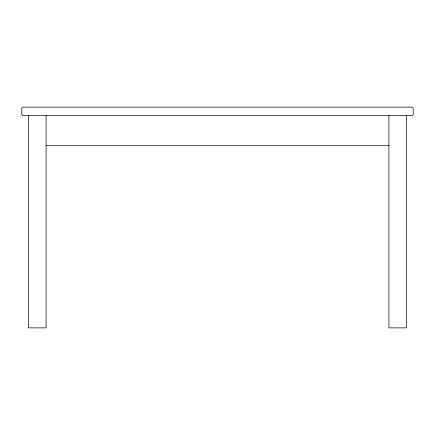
<?xml version="1.0" encoding="UTF-8"?>
<svg xmlns="http://www.w3.org/2000/svg" width="435" height="435" viewBox="0 0 435 435"><rect width="100%" height="100%" fill="white"/><g stroke="black" fill="none" stroke-linecap="round" stroke-linejoin="round"><path stroke-width="0.65" d="M22.789 107.173L22.163 107.537L21.75 108.532L21.799 114.492L22.789 115.487M412.211 115.487L412.837 115.123L413.25 114.128L413.201 108.168L412.211 107.173M23.153 107.13L411.847 107.13M23.153 115.531L411.847 115.531M46.083 145.616L388.917 145.616M406.616 115.531L406.616 327.87L388.917 327.87L388.917 115.531M46.083 115.531L46.083 327.87L28.384 327.87L28.384 115.531"/></g></svg>
